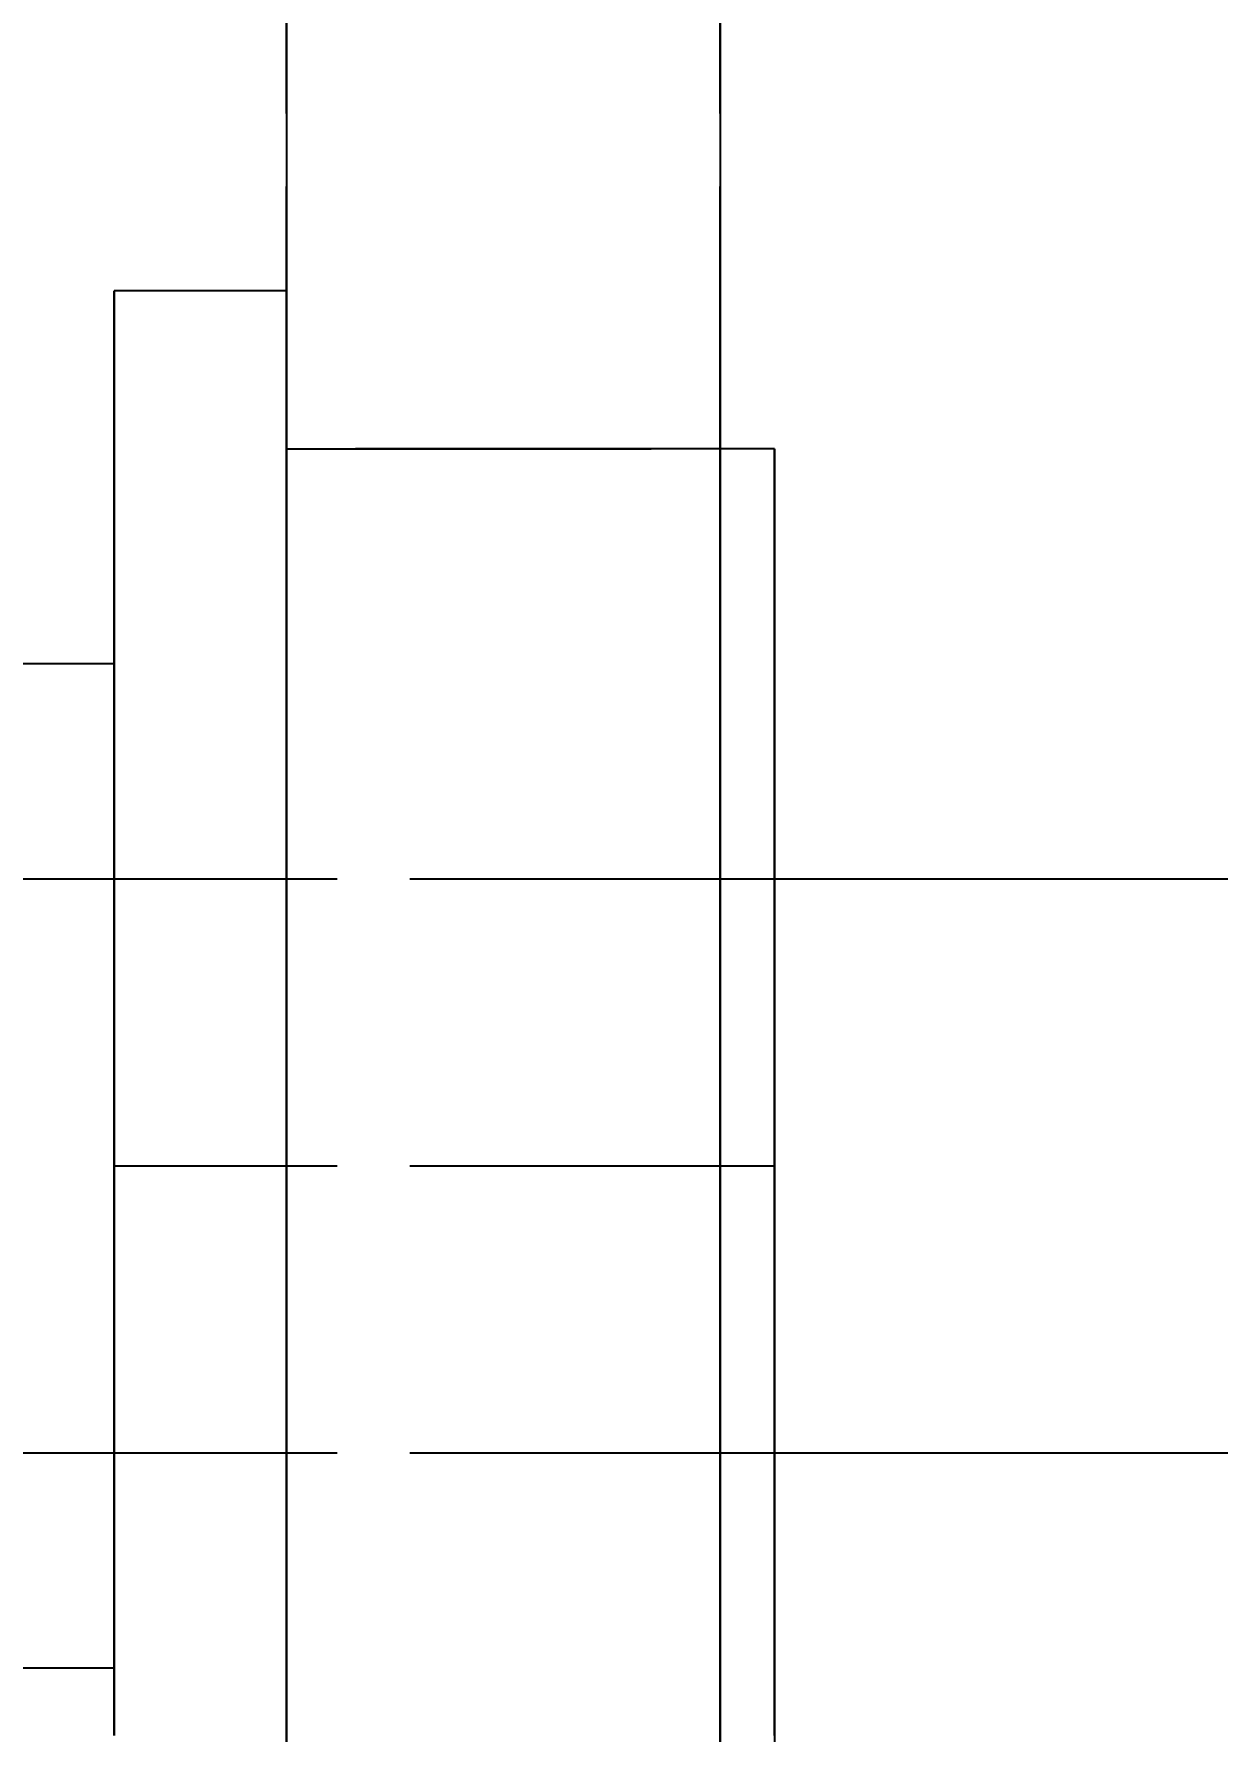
# Model space of a CAD drawing. Header units: millimetres. Extents: x -13 to 276, y -50 to 157.
# Drawn here: x 140 to 144.12, y -5.32 to 0.59 of the extents above; entities that cross this region are included whole.
import ezdxf

# ---------------------------------------------------------------- set-up
doc = ezdxf.new("R2010")
doc.units = ezdxf.units.MM
doc.linetypes.add('DASHED', pattern=[1.524, 1.27, -0.254])
for name, color, linetype in [('DIMS', 3, 'CONTINUOUS'), ('HIDDEN', 8, 'DASHED'), ('VISIBLE', 7, 'CONTINUOUS')]:
    doc.layers.add(name, color=color, linetype=linetype)
doc.styles.add('OpenSansCondensed-Light', font='OpenSansCondensed-Light.ttf')
doc.dimstyles.new('EZDXF', dxfattribs={"dimtxt": 0.25, "dimasz": 0.175, "dimexe": 0.375, "dimexo": 0.125, "dimgap": 0.1, "dimtad": 1, "dimlfac": 100, "dimzin": 12, "dimdsep": 46, "dimtxsty": 'OpenSansCondensed-Light', "dimblk": 'ARCHTICK', "dimcen": 2.5, "dimazin": 3, "dimtfac": 0.5, "dimtmove": 2, "dimatfit": 3})

# ---------------------------------------------------------------- blocks, each defined once
blk = doc.blocks.new('_ARCHTICK')
at = {"color": 0, "linetype": 'BYBLOCK', "const_width": 0.15}
blk.add_lwpolyline([(-0.5, -0.5), (0.5, 0.5)], dxfattribs=at)

msp = doc.modelspace()

# ---------------------------------------------------------------- linework, layer by layer
at = {"layer": 'HIDDEN'}
for points in [[(140.875, -48.455), (140.875, 57.045)], [(142.385, -48.455), (142.385, 57.045)], [(140.275, -0.305), (140.275, -0.40183), (140.275, -0.49865), (140.275, -0.59548), (140.275, -0.6923), (140.275, -0.78913), (140.275, -0.88595), (140.275, -0.98278), (140.275, -1.0796), (140.275, -1.17643), (140.275, -1.27325), (140.275, -1.37008), (140.275, -1.4669), (140.275, -1.56373), (140.275, -1.66056), (140.275, -1.75738), (140.275, -1.85421), (140.275, -1.95103), (140.275, -2.04786), (140.275, -2.14468), (140.275, -2.24151), (140.275, -2.33833), (140.275, -2.43516), (140.275, -2.53198), (140.275, -2.62881), (140.275, -2.72563), (140.275, -2.82246), (140.275, -2.91929), (140.275, -3.01611), (140.275, -3.11294), (140.275, -3.20976), (140.275, -3.30659), (140.275, -3.40341), (140.275, -3.50024), (140.275, -3.59706), (140.275, -3.69389), (140.275, -3.79071), (140.275, -3.88754), (140.275, -3.98437), (140.275, -4.08119), (140.275, -4.17802), (140.275, -4.27484), (140.275, -4.37167), (140.275, -4.46849), (140.275, -4.56532), (140.275, -4.66214), (140.275, -4.75897), (140.275, -4.85579), (140.275, -4.95262), (140.275, -5.04944), (140.275, -5.14627), (140.275, -5.2431), (140.275, -5.33992)], [(140.875, -3.355), (140.875, -3.30659), (140.875, -3.25817), (140.875, -3.20976), (140.875, -3.16135), (140.875, -3.11294), (140.875, -3.06452), (140.875, -3.01611), (140.875, -2.9677), (140.875, -2.91929), (140.875, -2.87087), (140.875, -2.82246), (140.875, -2.77405), (140.875, -2.72563), (140.875, -2.67722), (140.875, -2.62881), (140.875, -2.5804), (140.875, -2.53198), (140.875, -2.48357), (140.875, -2.43516), (140.875, -2.38675), (140.875, -2.33833), (140.875, -2.28992), (140.875, -2.24151), (140.875, -2.1931), (140.875, -2.14468), (140.875, -2.09627), (140.875, -2.04786), (140.875, -1.99944), (140.875, -1.95103), (140.875, -1.90262), (140.875, -1.85421), (140.875, -1.80579), (140.875, -1.75738), (140.875, -1.70897), (140.875, -1.66056), (140.875, -1.61214), (140.875, -1.56373), (140.875, -1.51532), (140.875, -1.4669), (140.875, -1.41849), (140.875, -1.37008), (140.875, -1.32167), (140.875, -1.27325), (140.875, -1.22484), (140.875, -1.17643), (140.875, -1.12802), (140.875, -1.0796), (140.875, -1.03119), (140.875, -0.98278), (140.875, -0.93437), (140.875, -0.88595), (140.875, -0.83754), (140.875, -0.78913), (140.875, -0.74071), (140.875, -0.6923), (140.875, -0.64389), (140.875, -0.59548), (140.875, -0.54706), (140.875, -0.49865), (140.875, -0.45024), (140.875, -0.40183), (140.875, -0.35341), (140.875, -0.305)], [(140.875, -0.305), (140.875, -0.40183), (140.875, -0.49865), (140.875, -0.59548), (140.875, -0.6923), (140.875, -0.78913), (140.875, -0.88595), (140.875, -0.98278), (140.875, -1.0796), (140.875, -1.17643), (140.875, -1.27325), (140.875, -1.37008), (140.875, -1.4669), (140.875, -1.56373), (140.875, -1.66056), (140.875, -1.75738), (140.875, -1.85421), (140.875, -1.95103), (140.875, -2.04786), (140.875, -2.14468), (140.875, -2.24151), (140.875, -2.33833), (140.875, -2.43516), (140.875, -2.53198), (140.875, -2.62881), (140.875, -2.72563), (140.875, -2.82246), (140.875, -2.91929), (140.875, -3.01611), (140.875, -3.11294), (140.875, -3.20976), (140.875, -3.30659), (140.875, -3.40341), (140.875, -3.50024), (140.875, -3.59706), (140.875, -3.69389), (140.875, -3.79071), (140.875, -3.88754), (140.875, -3.98437), (140.875, -4.08119), (140.875, -4.17802), (140.875, -4.27484), (140.875, -4.37167), (140.875, -4.46849), (140.875, -4.56532), (140.875, -4.66214), (140.875, -4.75897), (140.875, -4.85579), (140.875, -4.95262), (140.875, -5.04944), (140.875, -5.14627), (140.875, -5.2431), (140.875, -5.33992)], [(140.875, -5.37881), (140.875, -5.29944), (140.875, -5.22008), (140.875, -5.14071), (140.875, -5.06135), (140.875, -4.98198), (140.875, -4.90262), (140.875, -4.82325), (140.875, -4.74389), (140.875, -4.66452), (140.875, -4.58516), (140.875, -4.50579), (140.875, -4.42643), (140.875, -4.34706), (140.875, -4.2677), (140.875, -4.18833), (140.875, -4.10897), (140.875, -4.0296), (140.875, -3.95024), (140.875, -3.87087), (140.875, -3.79151), (140.875, -3.71214), (140.875, -3.63278), (140.875, -3.55341), (140.875, -3.47405), (140.875, -3.39468), (140.875, -3.31532), (140.875, -3.23595), (140.875, -3.15659), (140.875, -3.07722), (140.875, -2.99786), (140.875, -2.91849), (140.875, -2.83913), (140.875, -2.75976), (140.875, -2.6804), (140.875, -2.60103), (140.875, -2.52167), (140.875, -2.4423), (140.875, -2.36294), (140.875, -2.28357), (140.875, -2.20421), (140.875, -2.12484), (140.875, -2.04548), (140.875, -1.96611), (140.875, -1.88675), (140.875, -1.80738), (140.875, -1.72802), (140.875, -1.64865), (140.875, -1.56929), (140.875, -1.48992), (140.875, -1.41056), (140.875, -1.33119), (140.875, -1.25183), (140.875, -1.17246), (140.875, -1.0931), (140.875, -1.01373), (140.875, -0.93437), (140.875, -0.855)], [(140.875, -0.855), (140.875, -0.93437), (140.875, -1.01373), (140.875, -1.0931), (140.875, -1.17246), (140.875, -1.25183), (140.875, -1.33119), (140.875, -1.41056), (140.875, -1.48992), (140.875, -1.56929), (140.875, -1.64865), (140.875, -1.72802), (140.875, -1.80738), (140.875, -1.88675), (140.875, -1.96611), (140.875, -2.04548), (140.875, -2.12484), (140.875, -2.20421), (140.875, -2.28357), (140.875, -2.36294), (140.875, -2.4423), (140.875, -2.52167), (140.875, -2.60103), (140.875, -2.6804), (140.875, -2.75976), (140.875, -2.83913), (140.875, -2.91849), (140.875, -2.99786), (140.875, -3.07722), (140.875, -3.15659), (140.875, -3.23595), (140.875, -3.31532), (140.875, -3.39468), (140.875, -3.47405), (140.875, -3.55341), (140.875, -3.63278), (140.875, -3.71214), (140.875, -3.79151), (140.875, -3.87087), (140.875, -3.95024), (140.875, -4.0296), (140.875, -4.10897), (140.875, -4.18833), (140.875, -4.2677), (140.875, -4.34706), (140.875, -4.42643), (140.875, -4.50579), (140.875, -4.58516), (140.875, -4.66452), (140.875, -4.74389), (140.875, -4.82325), (140.875, -4.90262), (140.875, -4.98198), (140.875, -5.06135), (140.875, -5.14071), (140.875, -5.22008), (140.875, -5.29944), (140.875, -5.37881)], [(140.875, -3.355), (140.875, -3.31532), (140.875, -3.27563), (140.875, -3.23595), (140.875, -3.19627), (140.875, -3.15659), (140.875, -3.1169), (140.875, -3.07722), (140.875, -3.03754), (140.875, -2.99786), (140.875, -2.95817), (140.875, -2.91849), (140.875, -2.87881), (140.875, -2.83913), (140.875, -2.79944), (140.875, -2.75976), (140.875, -2.72008), (140.875, -2.6804), (140.875, -2.64071), (140.875, -2.60103), (140.875, -2.56135), (140.875, -2.52167), (140.875, -2.48198), (140.875, -2.4423), (140.875, -2.40262), (140.875, -2.36294), (140.875, -2.32325), (140.875, -2.28357), (140.875, -2.24389), (140.875, -2.20421), (140.875, -2.16452), (140.875, -2.12484), (140.875, -2.08516), (140.875, -2.04548), (140.875, -2.00579), (140.875, -1.96611), (140.875, -1.92643), (140.875, -1.88675), (140.875, -1.84706), (140.875, -1.80738), (140.875, -1.7677), (140.875, -1.72802), (140.875, -1.68833), (140.875, -1.64865), (140.875, -1.60897), (140.875, -1.56929), (140.875, -1.5296), (140.875, -1.48992), (140.875, -1.45024), (140.875, -1.41056), (140.875, -1.37087), (140.875, -1.33119), (140.875, -1.29151), (140.875, -1.25183), (140.875, -1.21214), (140.875, -1.17246), (140.875, -1.13278), (140.875, -1.0931), (140.875, -1.05341), (140.875, -1.01373), (140.875, -0.97405), (140.875, -0.93437), (140.875, -0.89468), (140.875, -0.855)], [(140.875, -0.855), (140.875, -0.93437), (140.875, -1.01373), (140.875, -1.0931), (140.875, -1.17246), (140.875, -1.25183), (140.875, -1.33119), (140.875, -1.41056), (140.875, -1.48992), (140.875, -1.56929), (140.875, -1.64865), (140.875, -1.72802), (140.875, -1.80738), (140.875, -1.88675), (140.875, -1.96611), (140.875, -2.04548), (140.875, -2.12484), (140.875, -2.20421), (140.875, -2.28357), (140.875, -2.36294), (140.875, -2.4423), (140.875, -2.52167), (140.875, -2.60103), (140.875, -2.6804), (140.875, -2.75976), (140.875, -2.83913), (140.875, -2.91849), (140.875, -2.99786), (140.875, -3.07722), (140.875, -3.15659), (140.875, -3.23595), (140.875, -3.31532), (140.875, -3.39468), (140.875, -3.47405), (140.875, -3.55341), (140.875, -3.63278), (140.875, -3.71214), (140.875, -3.79151), (140.875, -3.87087), (140.875, -3.95024), (140.875, -4.0296), (140.875, -4.10897), (140.875, -4.18833), (140.875, -4.2677), (140.875, -4.34706), (140.875, -4.42643), (140.875, -4.50579), (140.875, -4.58516), (140.875, -4.66452), (140.875, -4.74389), (140.875, -4.82325), (140.875, -4.90262), (140.875, -4.98198), (140.875, -5.06135), (140.875, -5.14071), (140.875, -5.22008), (140.875, -5.29944), (140.875, -5.37881)], [(140.875, -0.855), (142.385, -0.855)], [(142.385, -0.855), (140.875, -0.855)], [(142.385, -5.37881), (142.385, -5.29944), (142.385, -5.22008), (142.385, -5.14071), (142.385, -5.06135), (142.385, -4.98198), (142.385, -4.90262), (142.385, -4.82325), (142.385, -4.74389), (142.385, -4.66452), (142.385, -4.58516), (142.385, -4.50579), (142.385, -4.42643), (142.385, -4.34706), (142.385, -4.2677), (142.385, -4.18833), (142.385, -4.10897), (142.385, -4.0296), (142.385, -3.95024), (142.385, -3.87087), (142.385, -3.79151), (142.385, -3.71214), (142.385, -3.63278), (142.385, -3.55341), (142.385, -3.47405), (142.385, -3.39468), (142.385, -3.31532), (142.385, -3.23595), (142.385, -3.15659), (142.385, -3.07722), (142.385, -2.99786), (142.385, -2.91849), (142.385, -2.83913), (142.385, -2.75976), (142.385, -2.6804), (142.385, -2.60103), (142.385, -2.52167), (142.385, -2.4423), (142.385, -2.36294), (142.385, -2.28357), (142.385, -2.20421), (142.385, -2.12484), (142.385, -2.04548), (142.385, -1.96611), (142.385, -1.88675), (142.385, -1.80738), (142.385, -1.72802), (142.385, -1.64865), (142.385, -1.56929), (142.385, -1.48992), (142.385, -1.41056), (142.385, -1.33119), (142.385, -1.25183), (142.385, -1.17246), (142.385, -1.0931), (142.385, -1.01373), (142.385, -0.93437), (142.385, -0.855)], [(142.385, -0.855), (142.385, -0.93437), (142.385, -1.01373), (142.385, -1.0931), (142.385, -1.17246), (142.385, -1.25183), (142.385, -1.33119), (142.385, -1.41056), (142.385, -1.48992), (142.385, -1.56929), (142.385, -1.64865), (142.385, -1.72802), (142.385, -1.80738), (142.385, -1.88675), (142.385, -1.96611), (142.385, -2.04548), (142.385, -2.12484), (142.385, -2.20421), (142.385, -2.28357), (142.385, -2.36294), (142.385, -2.4423), (142.385, -2.52167), (142.385, -2.60103), (142.385, -2.6804), (142.385, -2.75976), (142.385, -2.83913), (142.385, -2.91849), (142.385, -2.99786), (142.385, -3.07722), (142.385, -3.15659), (142.385, -3.23595), (142.385, -3.31532), (142.385, -3.39468), (142.385, -3.47405), (142.385, -3.55341), (142.385, -3.63278), (142.385, -3.71214), (142.385, -3.79151), (142.385, -3.87087), (142.385, -3.95024), (142.385, -4.0296), (142.385, -4.10897), (142.385, -4.18833), (142.385, -4.2677), (142.385, -4.34706), (142.385, -4.42643), (142.385, -4.50579), (142.385, -4.58516), (142.385, -4.66452), (142.385, -4.74389), (142.385, -4.82325), (142.385, -4.90262), (142.385, -4.98198), (142.385, -5.06135), (142.385, -5.14071), (142.385, -5.22008), (142.385, -5.29944), (142.385, -5.37881)], [(142.575, -0.855), (142.575, -0.93437), (142.575, -1.01373), (142.575, -1.0931), (142.575, -1.17246), (142.575, -1.25183), (142.575, -1.33119), (142.575, -1.41056), (142.575, -1.48992), (142.575, -1.56929), (142.575, -1.64865), (142.575, -1.72802), (142.575, -1.80738), (142.575, -1.88675), (142.575, -1.96611), (142.575, -2.04548), (142.575, -2.12484), (142.575, -2.20421), (142.575, -2.28357), (142.575, -2.36294), (142.575, -2.4423), (142.575, -2.52167), (142.575, -2.60103), (142.575, -2.6804), (142.575, -2.75976), (142.575, -2.83913), (142.575, -2.91849), (142.575, -2.99786), (142.575, -3.07722), (142.575, -3.15659), (142.575, -3.23595), (142.575, -3.31532), (142.575, -3.39468), (142.575, -3.47405), (142.575, -3.55341), (142.575, -3.63278), (142.575, -3.71214), (142.575, -3.79151), (142.575, -3.87087), (142.575, -3.95024), (142.575, -4.0296), (142.575, -4.10897), (142.575, -4.18833), (142.575, -4.2677), (142.575, -4.34706), (142.575, -4.42643), (142.575, -4.50579), (142.575, -4.58516), (142.575, -4.66452), (142.575, -4.74389), (142.575, -4.82325), (142.575, -4.90262), (142.575, -4.98198), (142.575, -5.06135), (142.575, -5.14071), (142.575, -5.22008), (142.575, -5.29944), (142.575, -5.37881)], [(140.275, -3.355), (140.275, -3.32722), (140.275, -3.29944), (140.275, -3.27167), (140.275, -3.24389), (140.275, -3.21611), (140.275, -3.18833), (140.275, -3.16056), (140.275, -3.13278), (140.275, -3.105), (140.275, -3.07722), (140.275, -3.04944), (140.275, -3.02167), (140.275, -2.99389), (140.275, -2.96611), (140.275, -2.93833), (140.275, -2.91056), (140.275, -2.88278), (140.275, -2.855), (140.275, -2.82722), (140.275, -2.79944), (140.275, -2.77167), (140.275, -2.74389), (140.275, -2.71611), (140.275, -2.68833), (140.275, -2.66056), (140.275, -2.63278), (140.275, -2.605), (140.275, -2.57722), (140.275, -2.54944), (140.275, -2.52167), (140.275, -2.49389), (140.275, -2.46611), (140.275, -2.43833), (140.275, -2.41056), (140.275, -2.38278), (140.275, -2.355), (140.275, -2.32722), (140.275, -2.29944), (140.275, -2.27167), (140.275, -2.24389), (140.275, -2.21611), (140.275, -2.18833), (140.275, -2.16056), (140.275, -2.13278), (140.275, -2.105), (140.275, -2.07722), (140.275, -2.04944), (140.275, -2.02167), (140.275, -1.99389), (140.275, -1.96611), (140.275, -1.93833), (140.275, -1.91056), (140.275, -1.88278), (140.275, -1.855), (140.275, -1.82722), (140.275, -1.79944), (140.275, -1.77167), (140.275, -1.74389), (140.275, -1.71611), (140.275, -1.68833), (140.275, -1.66056), (140.275, -1.63278), (140.275, -1.605)], [(140.275, -1.605), (140.275, -1.66056), (140.275, -1.71611), (140.275, -1.77167), (140.275, -1.82722), (140.275, -1.88278), (140.275, -1.93833), (140.275, -1.99389), (140.275, -2.04944), (140.275, -2.105), (140.275, -2.16056), (140.275, -2.21611), (140.275, -2.27167), (140.275, -2.32722), (140.275, -2.38278), (140.275, -2.43833), (140.275, -2.49389), (140.275, -2.54944), (140.275, -2.605), (140.275, -2.66056), (140.275, -2.71611), (140.275, -2.77167), (140.275, -2.82722), (140.275, -2.88278), (140.275, -2.93833), (140.275, -2.99389), (140.275, -3.04944), (140.275, -3.105), (140.275, -3.16056), (140.275, -3.21611), (140.275, -3.27167), (140.275, -3.32722), (140.275, -3.38278), (140.275, -3.43833), (140.275, -3.49389), (140.275, -3.54944), (140.275, -3.605), (140.275, -3.66056), (140.275, -3.71611), (140.275, -3.77167), (140.275, -3.82722), (140.275, -3.88278), (140.275, -3.93833), (140.275, -3.99389), (140.275, -4.04944), (140.275, -4.105), (140.275, -4.16056), (140.275, -4.21611), (140.275, -4.27167), (140.275, -4.32722), (140.275, -4.38278), (140.275, -4.43833), (140.275, -4.49389), (140.275, -4.54944), (140.275, -4.605), (140.275, -4.66056), (140.275, -4.71611), (140.275, -4.77167), (140.275, -4.82722), (140.275, -4.88278), (140.275, -4.93833), (140.275, -4.99389), (140.275, -5.04944), (140.275, -5.105)], [(140.275, -2.355), (136.075, -2.355)], [(142.575, -2.355), (136.075, -2.355)], [(140.275, -3.355), (140.275, -3.33913), (140.275, -3.32325), (140.275, -3.30738), (140.275, -3.29151), (140.275, -3.27563), (140.275, -3.25976), (140.275, -3.24389), (140.275, -3.22802), (140.275, -3.21214), (140.275, -3.19627), (140.275, -3.1804), (140.275, -3.16452), (140.275, -3.14865), (140.275, -3.13278), (140.275, -3.1169), (140.275, -3.10103), (140.275, -3.08516), (140.275, -3.06929), (140.275, -3.05341), (140.275, -3.03754), (140.275, -3.02167), (140.275, -3.00579), (140.275, -2.98992), (140.275, -2.97405), (140.275, -2.95817), (140.275, -2.9423), (140.275, -2.92643), (140.275, -2.91056), (140.275, -2.89468), (140.275, -2.87881), (140.275, -2.86294), (140.275, -2.84706), (140.275, -2.83119), (140.275, -2.81532), (140.275, -2.79944), (140.275, -2.78357), (140.275, -2.7677), (140.275, -2.75183), (140.275, -2.73595), (140.275, -2.72008), (140.275, -2.70421), (140.275, -2.68833), (140.275, -2.67246), (140.275, -2.65659), (140.275, -2.64071), (140.275, -2.62484), (140.275, -2.60897), (140.275, -2.5931), (140.275, -2.57722), (140.275, -2.56135), (140.275, -2.54548), (140.275, -2.5296), (140.275, -2.51373), (140.275, -2.49786), (140.275, -2.48198), (140.275, -2.46611), (140.275, -2.45024), (140.275, -2.43437), (140.275, -2.41849), (140.275, -2.40262), (140.275, -2.38675), (140.275, -2.37087), (140.275, -2.355)], [(140.275, -2.355), (140.275, -2.38675), (140.275, -2.41849), (140.275, -2.45024), (140.275, -2.48198), (140.275, -2.51373), (140.275, -2.54548), (140.275, -2.57722), (140.275, -2.60897), (140.275, -2.64071), (140.275, -2.67246), (140.275, -2.70421), (140.275, -2.73595), (140.275, -2.7677), (140.275, -2.79944), (140.275, -2.83119), (140.275, -2.86294), (140.275, -2.89468), (140.275, -2.92643), (140.275, -2.95817), (140.275, -2.98992), (140.275, -3.02167), (140.275, -3.05341), (140.275, -3.08516), (140.275, -3.1169), (140.275, -3.14865), (140.275, -3.1804), (140.275, -3.21214), (140.275, -3.24389), (140.275, -3.27563), (140.275, -3.30738), (140.275, -3.33913), (140.275, -3.37087), (140.275, -3.40262), (140.275, -3.43437), (140.275, -3.46611), (140.275, -3.49786), (140.275, -3.5296), (140.275, -3.56135), (140.275, -3.5931), (140.275, -3.62484), (140.275, -3.65659), (140.275, -3.68833), (140.275, -3.72008), (140.275, -3.75183), (140.275, -3.78357), (140.275, -3.81532), (140.275, -3.84706), (140.275, -3.87881), (140.275, -3.91056), (140.275, -3.9423), (140.275, -3.97405), (140.275, -4.00579), (140.275, -4.03754), (140.275, -4.06929), (140.275, -4.10103), (140.275, -4.13278), (140.275, -4.16452), (140.275, -4.19627), (140.275, -4.22802), (140.275, -4.25976), (140.275, -4.29151), (140.275, -4.32325), (140.275, -4.355)], [(140.275, -3.355), (140.275, -3.33913), (140.275, -3.32325), (140.275, -3.30738), (140.275, -3.29151), (140.275, -3.27563), (140.275, -3.25976), (140.275, -3.24389), (140.275, -3.22802), (140.275, -3.21214), (140.275, -3.19627), (140.275, -3.1804), (140.275, -3.16452), (140.275, -3.14865), (140.275, -3.13278), (140.275, -3.1169), (140.275, -3.10103), (140.275, -3.08516), (140.275, -3.06929), (140.275, -3.05341), (140.275, -3.03754), (140.275, -3.02167), (140.275, -3.00579), (140.275, -2.98992), (140.275, -2.97405), (140.275, -2.95817), (140.275, -2.9423), (140.275, -2.92643), (140.275, -2.91056), (140.275, -2.89468), (140.275, -2.87881), (140.275, -2.86294), (140.275, -2.84706), (140.275, -2.83119), (140.275, -2.81532), (140.275, -2.79944), (140.275, -2.78357), (140.275, -2.7677), (140.275, -2.75183), (140.275, -2.73595), (140.275, -2.72008), (140.275, -2.70421), (140.275, -2.68833), (140.275, -2.67246), (140.275, -2.65659), (140.275, -2.64071), (140.275, -2.62484), (140.275, -2.60897), (140.275, -2.5931), (140.275, -2.57722), (140.275, -2.56135), (140.275, -2.54548), (140.275, -2.5296), (140.275, -2.51373), (140.275, -2.49786), (140.275, -2.48198), (140.275, -2.46611), (140.275, -2.45024), (140.275, -2.43437), (140.275, -2.41849), (140.275, -2.40262), (140.275, -2.38675), (140.275, -2.37087), (140.275, -2.355)], [(140.275, -2.355), (140.275, -2.38675), (140.275, -2.41849), (140.275, -2.45024), (140.275, -2.48198), (140.275, -2.51373), (140.275, -2.54548), (140.275, -2.57722), (140.275, -2.60897), (140.275, -2.64071), (140.275, -2.67246), (140.275, -2.70421), (140.275, -2.73595), (140.275, -2.7677), (140.275, -2.79944), (140.275, -2.83119), (140.275, -2.86294), (140.275, -2.89468), (140.275, -2.92643), (140.275, -2.95817), (140.275, -2.98992), (140.275, -3.02167), (140.275, -3.05341), (140.275, -3.08516), (140.275, -3.1169), (140.275, -3.14865), (140.275, -3.1804), (140.275, -3.21214), (140.275, -3.24389), (140.275, -3.27563), (140.275, -3.30738), (140.275, -3.33913), (140.275, -3.37087), (140.275, -3.40262), (140.275, -3.43437), (140.275, -3.46611), (140.275, -3.49786), (140.275, -3.5296), (140.275, -3.56135), (140.275, -3.5931), (140.275, -3.62484), (140.275, -3.65659), (140.275, -3.68833), (140.275, -3.72008), (140.275, -3.75183), (140.275, -3.78357), (140.275, -3.81532), (140.275, -3.84706), (140.275, -3.87881), (140.275, -3.91056), (140.275, -3.9423), (140.275, -3.97405), (140.275, -4.00579), (140.275, -4.03754), (140.275, -4.06929), (140.275, -4.10103), (140.275, -4.13278), (140.275, -4.16452), (140.275, -4.19627), (140.275, -4.22802), (140.275, -4.25976), (140.275, -4.29151), (140.275, -4.32325), (140.275, -4.355)], [(142.575, -2.355), (140.275, -2.355)], [(142.575, -3.355), (142.575, -3.33913), (142.575, -3.32325), (142.575, -3.30738), (142.575, -3.29151), (142.575, -3.27563), (142.575, -3.25976), (142.575, -3.24389), (142.575, -3.22802), (142.575, -3.21214), (142.575, -3.19627), (142.575, -3.1804), (142.575, -3.16452), (142.575, -3.14865), (142.575, -3.13278), (142.575, -3.1169), (142.575, -3.10103), (142.575, -3.08516), (142.575, -3.06929), (142.575, -3.05341), (142.575, -3.03754), (142.575, -3.02167), (142.575, -3.00579), (142.575, -2.98992), (142.575, -2.97405), (142.575, -2.95817), (142.575, -2.9423), (142.575, -2.92643), (142.575, -2.91056), (142.575, -2.89468), (142.575, -2.87881), (142.575, -2.86294), (142.575, -2.84706), (142.575, -2.83119), (142.575, -2.81532), (142.575, -2.79944), (142.575, -2.78357), (142.575, -2.7677), (142.575, -2.75183), (142.575, -2.73595), (142.575, -2.72008), (142.575, -2.70421), (142.575, -2.68833), (142.575, -2.67246), (142.575, -2.65659), (142.575, -2.64071), (142.575, -2.62484), (142.575, -2.60897), (142.575, -2.5931), (142.575, -2.57722), (142.575, -2.56135), (142.575, -2.54548), (142.575, -2.5296), (142.575, -2.51373), (142.575, -2.49786), (142.575, -2.48198), (142.575, -2.46611), (142.575, -2.45024), (142.575, -2.43437), (142.575, -2.41849), (142.575, -2.40262), (142.575, -2.38675), (142.575, -2.37087), (142.575, -2.355)], [(142.575, -2.355), (142.575, -2.38675), (142.575, -2.41849), (142.575, -2.45024), (142.575, -2.48198), (142.575, -2.51373), (142.575, -2.54548), (142.575, -2.57722), (142.575, -2.60897), (142.575, -2.64071), (142.575, -2.67246), (142.575, -2.70421), (142.575, -2.73595), (142.575, -2.7677), (142.575, -2.79944), (142.575, -2.83119), (142.575, -2.86294), (142.575, -2.89468), (142.575, -2.92643), (142.575, -2.95817), (142.575, -2.98992), (142.575, -3.02167), (142.575, -3.05341), (142.575, -3.08516), (142.575, -3.1169), (142.575, -3.14865), (142.575, -3.1804), (142.575, -3.21214), (142.575, -3.24389), (142.575, -3.27563), (142.575, -3.30738), (142.575, -3.33913), (142.575, -3.37087), (142.575, -3.40262), (142.575, -3.43437), (142.575, -3.46611), (142.575, -3.49786), (142.575, -3.5296), (142.575, -3.56135), (142.575, -3.5931), (142.575, -3.62484), (142.575, -3.65659), (142.575, -3.68833), (142.575, -3.72008), (142.575, -3.75183), (142.575, -3.78357), (142.575, -3.81532), (142.575, -3.84706), (142.575, -3.87881), (142.575, -3.91056), (142.575, -3.9423), (142.575, -3.97405), (142.575, -4.00579), (142.575, -4.03754), (142.575, -4.06929), (142.575, -4.10103), (142.575, -4.13278), (142.575, -4.16452), (142.575, -4.19627), (142.575, -4.22802), (142.575, -4.25976), (142.575, -4.29151), (142.575, -4.32325), (142.575, -4.355)], [(140.275, -4.355), (140.275, -4.33913), (140.275, -4.32325), (140.275, -4.30738), (140.275, -4.29151), (140.275, -4.27563), (140.275, -4.25976), (140.275, -4.24389), (140.275, -4.22802), (140.275, -4.21214), (140.275, -4.19627), (140.275, -4.1804), (140.275, -4.16452), (140.275, -4.14865), (140.275, -4.13278), (140.275, -4.1169), (140.275, -4.10103), (140.275, -4.08516), (140.275, -4.06929), (140.275, -4.05341), (140.275, -4.03754), (140.275, -4.02167), (140.275, -4.00579), (140.275, -3.98992), (140.275, -3.97405), (140.275, -3.95817), (140.275, -3.9423), (140.275, -3.92643), (140.275, -3.91056), (140.275, -3.89468), (140.275, -3.87881), (140.275, -3.86294), (140.275, -3.84706), (140.275, -3.83119), (140.275, -3.81532), (140.275, -3.79944), (140.275, -3.78357), (140.275, -3.7677), (140.275, -3.75183), (140.275, -3.73595), (140.275, -3.72008), (140.275, -3.70421), (140.275, -3.68833), (140.275, -3.67246), (140.275, -3.65659), (140.275, -3.64071), (140.275, -3.62484), (140.275, -3.60897), (140.275, -3.5931), (140.275, -3.57722), (140.275, -3.56135), (140.275, -3.54548), (140.275, -3.5296), (140.275, -3.51373), (140.275, -3.49786), (140.275, -3.48198), (140.275, -3.46611), (140.275, -3.45024), (140.275, -3.43437), (140.275, -3.41849), (140.275, -3.40262), (140.275, -3.38675), (140.275, -3.37087), (140.275, -3.355)], [(142.575, -3.355), (140.275, -3.355)], [(140.275, -5.105), (140.275, -5.07722), (140.275, -5.04944), (140.275, -5.02167), (140.275, -4.99389), (140.275, -4.96611), (140.275, -4.93833), (140.275, -4.91056), (140.275, -4.88278), (140.275, -4.855), (140.275, -4.82722), (140.275, -4.79944), (140.275, -4.77167), (140.275, -4.74389), (140.275, -4.71611), (140.275, -4.68833), (140.275, -4.66056), (140.275, -4.63278), (140.275, -4.605), (140.275, -4.57722), (140.275, -4.54944), (140.275, -4.52167), (140.275, -4.49389), (140.275, -4.46611), (140.275, -4.43833), (140.275, -4.41056), (140.275, -4.38278), (140.275, -4.355), (140.275, -4.32722), (140.275, -4.29944), (140.275, -4.27167), (140.275, -4.24389), (140.275, -4.21611), (140.275, -4.18833), (140.275, -4.16056), (140.275, -4.13278), (140.275, -4.105), (140.275, -4.07722), (140.275, -4.04944), (140.275, -4.02167), (140.275, -3.99389), (140.275, -3.96611), (140.275, -3.93833), (140.275, -3.91056), (140.275, -3.88278), (140.275, -3.855), (140.275, -3.82722), (140.275, -3.79944), (140.275, -3.77167), (140.275, -3.74389), (140.275, -3.71611), (140.275, -3.68833), (140.275, -3.66056), (140.275, -3.63278), (140.275, -3.605), (140.275, -3.57722), (140.275, -3.54944), (140.275, -3.52167), (140.275, -3.49389), (140.275, -3.46611), (140.275, -3.43833), (140.275, -3.41056), (140.275, -3.38278), (140.275, -3.355)], [(140.275, -4.355), (140.275, -4.33913), (140.275, -4.32325), (140.275, -4.30738), (140.275, -4.29151), (140.275, -4.27563), (140.275, -4.25976), (140.275, -4.24389), (140.275, -4.22802), (140.275, -4.21214), (140.275, -4.19627), (140.275, -4.1804), (140.275, -4.16452), (140.275, -4.14865), (140.275, -4.13278), (140.275, -4.1169), (140.275, -4.10103), (140.275, -4.08516), (140.275, -4.06929), (140.275, -4.05341), (140.275, -4.03754), (140.275, -4.02167), (140.275, -4.00579), (140.275, -3.98992), (140.275, -3.97405), (140.275, -3.95817), (140.275, -3.9423), (140.275, -3.92643), (140.275, -3.91056), (140.275, -3.89468), (140.275, -3.87881), (140.275, -3.86294), (140.275, -3.84706), (140.275, -3.83119), (140.275, -3.81532), (140.275, -3.79944), (140.275, -3.78357), (140.275, -3.7677), (140.275, -3.75183), (140.275, -3.73595), (140.275, -3.72008), (140.275, -3.70421), (140.275, -3.68833), (140.275, -3.67246), (140.275, -3.65659), (140.275, -3.64071), (140.275, -3.62484), (140.275, -3.60897), (140.275, -3.5931), (140.275, -3.57722), (140.275, -3.56135), (140.275, -3.54548), (140.275, -3.5296), (140.275, -3.51373), (140.275, -3.49786), (140.275, -3.48198), (140.275, -3.46611), (140.275, -3.45024), (140.275, -3.43437), (140.275, -3.41849), (140.275, -3.40262), (140.275, -3.38675), (140.275, -3.37087), (140.275, -3.355)], [(140.875, -5.33992), (140.875, -5.29151), (140.875, -5.2431), (140.875, -5.19468), (140.875, -5.14627), (140.875, -5.09786), (140.875, -5.04944), (140.875, -5.00103), (140.875, -4.95262), (140.875, -4.90421), (140.875, -4.85579), (140.875, -4.80738), (140.875, -4.75897), (140.875, -4.71056), (140.875, -4.66214), (140.875, -4.61373), (140.875, -4.56532), (140.875, -4.5169), (140.875, -4.46849), (140.875, -4.42008), (140.875, -4.37167), (140.875, -4.32325), (140.875, -4.27484), (140.875, -4.22643), (140.875, -4.17802), (140.875, -4.1296), (140.875, -4.08119), (140.875, -4.03278), (140.875, -3.98437), (140.875, -3.93595), (140.875, -3.88754), (140.875, -3.83913), (140.875, -3.79071), (140.875, -3.7423), (140.875, -3.69389), (140.875, -3.64548), (140.875, -3.59706), (140.875, -3.54865), (140.875, -3.50024), (140.875, -3.45183), (140.875, -3.40341), (140.875, -3.355)], [(140.875, -5.33913), (140.875, -5.29944), (140.875, -5.25976), (140.875, -5.22008), (140.875, -5.1804), (140.875, -5.14071), (140.875, -5.10103), (140.875, -5.06135), (140.875, -5.02167), (140.875, -4.98198), (140.875, -4.9423), (140.875, -4.90262), (140.875, -4.86294), (140.875, -4.82325), (140.875, -4.78357), (140.875, -4.74389), (140.875, -4.70421), (140.875, -4.66452), (140.875, -4.62484), (140.875, -4.58516), (140.875, -4.54548), (140.875, -4.50579), (140.875, -4.46611), (140.875, -4.42643), (140.875, -4.38675), (140.875, -4.34706), (140.875, -4.30738), (140.875, -4.2677), (140.875, -4.22802), (140.875, -4.18833), (140.875, -4.14865), (140.875, -4.10897), (140.875, -4.06929), (140.875, -4.0296), (140.875, -3.98992), (140.875, -3.95024), (140.875, -3.91056), (140.875, -3.87087), (140.875, -3.83119), (140.875, -3.79151), (140.875, -3.75183), (140.875, -3.71214), (140.875, -3.67246), (140.875, -3.63278), (140.875, -3.5931), (140.875, -3.55341), (140.875, -3.51373), (140.875, -3.47405), (140.875, -3.43437), (140.875, -3.39468), (140.875, -3.355)], [(142.575, -4.355), (142.575, -4.33913), (142.575, -4.32325), (142.575, -4.30738), (142.575, -4.29151), (142.575, -4.27563), (142.575, -4.25976), (142.575, -4.24389), (142.575, -4.22802), (142.575, -4.21214), (142.575, -4.19627), (142.575, -4.1804), (142.575, -4.16452), (142.575, -4.14865), (142.575, -4.13278), (142.575, -4.1169), (142.575, -4.10103), (142.575, -4.08516), (142.575, -4.06929), (142.575, -4.05341), (142.575, -4.03754), (142.575, -4.02167), (142.575, -4.00579), (142.575, -3.98992), (142.575, -3.97405), (142.575, -3.95817), (142.575, -3.9423), (142.575, -3.92643), (142.575, -3.91056), (142.575, -3.89468), (142.575, -3.87881), (142.575, -3.86294), (142.575, -3.84706), (142.575, -3.83119), (142.575, -3.81532), (142.575, -3.79944), (142.575, -3.78357), (142.575, -3.7677), (142.575, -3.75183), (142.575, -3.73595), (142.575, -3.72008), (142.575, -3.70421), (142.575, -3.68833), (142.575, -3.67246), (142.575, -3.65659), (142.575, -3.64071), (142.575, -3.62484), (142.575, -3.60897), (142.575, -3.5931), (142.575, -3.57722), (142.575, -3.56135), (142.575, -3.54548), (142.575, -3.5296), (142.575, -3.51373), (142.575, -3.49786), (142.575, -3.48198), (142.575, -3.46611), (142.575, -3.45024), (142.575, -3.43437), (142.575, -3.41849), (142.575, -3.40262), (142.575, -3.38675), (142.575, -3.37087), (142.575, -3.355)], [(140.275, -4.355), (136.075, -4.355)], [(142.575, -4.355), (136.075, -4.355)], [(142.575, -4.355), (140.275, -4.355)]]:
    msp.add_lwpolyline(points, dxfattribs=at)
at = {"layer": 'VISIBLE'}
for points in [[(140.875, 57.045), (140.875, -48.455)], [(142.385, 57.045), (142.385, -48.455)], [(140.275, -3.355), (140.275, -3.30659), (140.275, -3.25817), (140.275, -3.20976), (140.275, -3.16135), (140.275, -3.11294), (140.275, -3.06452), (140.275, -3.01611), (140.275, -2.9677), (140.275, -2.91929), (140.275, -2.87087), (140.275, -2.82246), (140.275, -2.77405), (140.275, -2.72563), (140.275, -2.67722), (140.275, -2.62881), (140.275, -2.5804), (140.275, -2.53198), (140.275, -2.48357), (140.275, -2.43516), (140.275, -2.38675), (140.275, -2.33833), (140.275, -2.28992), (140.275, -2.24151), (140.275, -2.1931), (140.275, -2.14468), (140.275, -2.09627), (140.275, -2.04786), (140.275, -1.99944), (140.275, -1.95103), (140.275, -1.90262), (140.275, -1.85421), (140.275, -1.80579), (140.275, -1.75738), (140.275, -1.70897), (140.275, -1.66056), (140.275, -1.61214), (140.275, -1.56373), (140.275, -1.51532), (140.275, -1.4669), (140.275, -1.41849), (140.275, -1.37008), (140.275, -1.32167), (140.275, -1.27325), (140.275, -1.22484), (140.275, -1.17643), (140.275, -1.12802), (140.275, -1.0796), (140.275, -1.03119), (140.275, -0.98278), (140.275, -0.93437), (140.275, -0.88595), (140.275, -0.83754), (140.275, -0.78913), (140.275, -0.74071), (140.275, -0.6923), (140.275, -0.64389), (140.275, -0.59548), (140.275, -0.54706), (140.275, -0.49865), (140.275, -0.45024), (140.275, -0.40183), (140.275, -0.35341), (140.275, -0.305)], [(140.875, -0.305), (140.275, -0.305)], [(142.575, -0.855), (142.385, -0.855)], [(142.575, -3.355), (142.575, -3.31532), (142.575, -3.27563), (142.575, -3.23595), (142.575, -3.19627), (142.575, -3.15659), (142.575, -3.1169), (142.575, -3.07722), (142.575, -3.03754), (142.575, -2.99786), (142.575, -2.95817), (142.575, -2.91849), (142.575, -2.87881), (142.575, -2.83913), (142.575, -2.79944), (142.575, -2.75976), (142.575, -2.72008), (142.575, -2.6804), (142.575, -2.64071), (142.575, -2.60103), (142.575, -2.56135), (142.575, -2.52167), (142.575, -2.48198), (142.575, -2.4423), (142.575, -2.40262), (142.575, -2.36294), (142.575, -2.32325), (142.575, -2.28357), (142.575, -2.24389), (142.575, -2.20421), (142.575, -2.16452), (142.575, -2.12484), (142.575, -2.08516), (142.575, -2.04548), (142.575, -2.00579), (142.575, -1.96611), (142.575, -1.92643), (142.575, -1.88675), (142.575, -1.84706), (142.575, -1.80738), (142.575, -1.7677), (142.575, -1.72802), (142.575, -1.68833), (142.575, -1.64865), (142.575, -1.60897), (142.575, -1.56929), (142.575, -1.5296), (142.575, -1.48992), (142.575, -1.45024), (142.575, -1.41056), (142.575, -1.37087), (142.575, -1.33119), (142.575, -1.29151), (142.575, -1.25183), (142.575, -1.21214), (142.575, -1.17246), (142.575, -1.13278), (142.575, -1.0931), (142.575, -1.05341), (142.575, -1.01373), (142.575, -0.97405), (142.575, -0.93437), (142.575, -0.89468), (142.575, -0.855)], [(140.275, -1.605), (138.875, -1.605)], [(146.885, -2.355), (142.575, -2.355)], [(140.275, -5.33992), (140.275, -5.29151), (140.275, -5.2431), (140.275, -5.19468), (140.275, -5.14627), (140.275, -5.09786), (140.275, -5.04944), (140.275, -5.00103), (140.275, -4.95262), (140.275, -4.90421), (140.275, -4.85579), (140.275, -4.80738), (140.275, -4.75897), (140.275, -4.71056), (140.275, -4.66214), (140.275, -4.61373), (140.275, -4.56532), (140.275, -4.5169), (140.275, -4.46849), (140.275, -4.42008), (140.275, -4.37167), (140.275, -4.32325), (140.275, -4.27484), (140.275, -4.22643), (140.275, -4.17802), (140.275, -4.1296), (140.275, -4.08119), (140.275, -4.03278), (140.275, -3.98437), (140.275, -3.93595), (140.275, -3.88754), (140.275, -3.83913), (140.275, -3.79071), (140.275, -3.7423), (140.275, -3.69389), (140.275, -3.64548), (140.275, -3.59706), (140.275, -3.54865), (140.275, -3.50024), (140.275, -3.45183), (140.275, -3.40341), (140.275, -3.355)], [(142.575, -5.33913), (142.575, -5.29944), (142.575, -5.25976), (142.575, -5.22008), (142.575, -5.1804), (142.575, -5.14071), (142.575, -5.10103), (142.575, -5.06135), (142.575, -5.02167), (142.575, -4.98198), (142.575, -4.9423), (142.575, -4.90262), (142.575, -4.86294), (142.575, -4.82325), (142.575, -4.78357), (142.575, -4.74389), (142.575, -4.70421), (142.575, -4.66452), (142.575, -4.62484), (142.575, -4.58516), (142.575, -4.54548), (142.575, -4.50579), (142.575, -4.46611), (142.575, -4.42643), (142.575, -4.38675), (142.575, -4.34706), (142.575, -4.30738), (142.575, -4.2677), (142.575, -4.22802), (142.575, -4.18833), (142.575, -4.14865), (142.575, -4.10897), (142.575, -4.06929), (142.575, -4.0296), (142.575, -3.98992), (142.575, -3.95024), (142.575, -3.91056), (142.575, -3.87087), (142.575, -3.83119), (142.575, -3.79151), (142.575, -3.75183), (142.575, -3.71214), (142.575, -3.67246), (142.575, -3.63278), (142.575, -3.5931), (142.575, -3.55341), (142.575, -3.51373), (142.575, -3.47405), (142.575, -3.43437), (142.575, -3.39468), (142.575, -3.355)], [(146.885, -4.355), (142.575, -4.355)], [(140.275, -5.105), (138.875, -5.105)]]:
    msp.add_lwpolyline(points, dxfattribs=at)

# ---------------------------------------------------------------- dimensions: what is measured, and where the dimension line sits
at = {"layer": 'DIMS'}
msp.add_linear_dim(base=(150.385, 58.045), p1=(142.385, 58.045), p2=(142.385, -49.455), angle=90, dimstyle='EZDXF', override={"dimtxt": 1.6, "dimasz": 1, "dimexe": 0.6, "dimexo": 0.5, "dimdec": 2}, dxfattribs=at).render()

doc.saveas('drawing.dxf')
